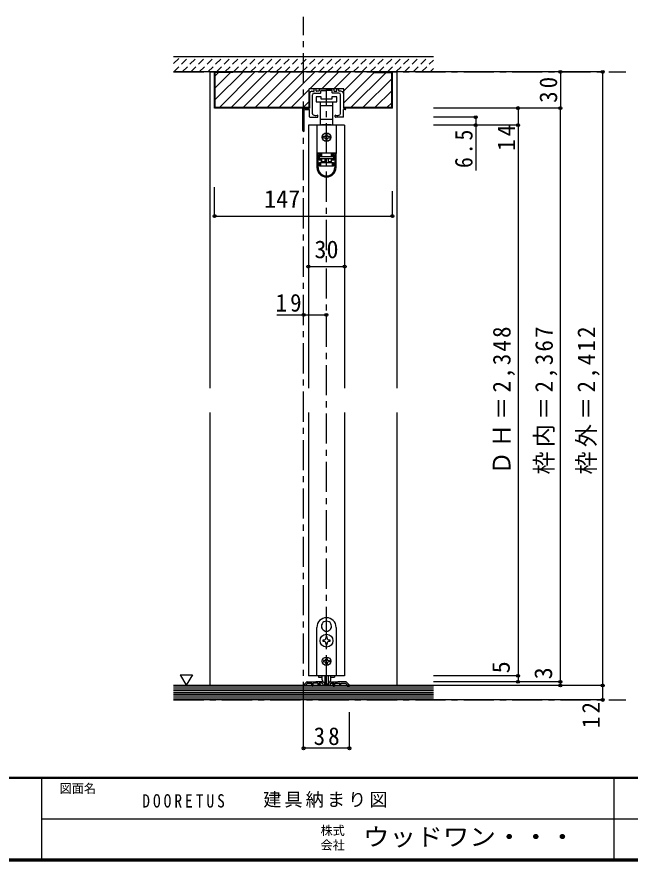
# Model space of a CAD drawing. Units: millimetres at full size, sheet at 1:5; details may follow other scales. Extents: x -973 to 977, y -718 to 696.
# Drawn here: x -19 to 488, y -701 to -2 of the extents above; entities that cross this region are included whole.
import ezdxf
from ezdxf.enums import TextEntityAlignment as Align

# ---------------------------------------------------------------- set-up
doc = ezdxf.new("R2010")
doc.units = ezdxf.units.MM
doc.header["$LTSCALE"] = 5
doc.header["$PDMODE"] = 32
doc.header["$PDSIZE"] = 2.5
doc.linetypes.add('CHAIN1', pattern=[8, 5, -1, 1, -1])
doc.linetypes.add('DASHED1', pattern=[1.8, 1.2, -0.6])
for name, color, linetype in [('0-1_通り芯', 4, 'CHAIN1'), ('0-3_仕上げ', 2, 'Continuous'), ('0-4_枠', 3, 'Continuous'), ('0-6_扉', 6, 'Continuous'), ('0-7_金物', 7, 'Continuous'), ('0-A_文字', 7, 'Continuous'), ('0-B_寸法', 7, 'Continuous'), ('0-C_ハッチ', 4, 'DASHED1'), ('F-0_補助線', 7, 'Continuous'), ('F-1_枠', 6, 'Continuous'), ('F-A_文字', 7, 'Continuous')]:
    doc.layers.add(name, color=color, linetype=linetype)
doc.styles.add('ＭＳ ゴシック', font='')
doc.styles.get('ＭＳ ゴシック').set_extended_font_data('MS Gothic')

# ---------------------------------------------------------------- blocks, each defined once
blk = doc.blocks.new('下荷重(戸車)')
at = {"layer": '0-7_金物'}
for p, q in [((8.5, 37.107), (4.5, 37.107)), ((-5.25, 30.107), (0, 30.107)), ((0, 30.107), (5.25, 30.107)), ((5.25, 30.107), (5.25, 33.107)), ((5.25, 18.507), (5.25, 30.107)), ((0, 18.507), (-5.25, 18.507)), ((-5.25, 18.507), (-5.25, 14.107)), ((-5.25, 14.107), (-4, 14.107)), ((-4, 14.107), (-4, 13.807)), ((4, 14.107), (-4, 14.107)), ((5.25, 18.507), (0, 18.507)), ((4, 14.107), (5.25, 14.107)), ((4, 13.807), (4, 14.107)), ((5.25, 14.107), (5.25, 18.507)), ((7.9, 13.807), (-7.9, 13.807)), ((-7.9, 13.807), (-7.9, -9.493)), ((7.9, 13.807), (7.9, -9.493)), ((-1.5, 4.307), (-2.5, 4.307)), ((-2.5, 3.307), (-1.5, 3.307)), ((-0.5, 6.307), (-0.5, 5.307)), ((-0.5, 2.307), (-0.5, 1.307)), ((0.5, 5.307), (0.5, 6.307)), ((0.5, 1.307), (0.5, 2.307)), ((2.5, 4.307), (1.5, 4.307)), ((1.5, 3.307), (2.5, 3.307)), ((7.9, -9.493), (-7.9, -9.493)), ((-7.9, -9.493), (-7.9, -9.593)), ((-6.9, -9.593), (-7.9, -9.593)), ((-7.9, -9.593), (-7.9, -21.293)), ((-4.2, -9.593), (-6.9, -9.593)), ((-6.9, -21.293), (-6.9, -9.593)), ((-6.1, -10.593), (-6.1, -15.293)), ((-6.1, -10.593), (-4.2, -10.593)), ((-5.9, -11.693), (-5.9, -12.193)), ((-4, -11.693), (-5.9, -11.693)), ((-5.9, -12.193), (5.9, -12.193)), ((-5.9, -14.193), (-5.9, -12.193)), ((-4.9, -9.593), (-4.9, -9.493)), ((-4.2, -9.593), (-4.2, -10.593)), ((-4, -11.693), (-4, -9.493)), ((4, -9.493), (4, -11.693)), ((5.9, -11.693), (4, -11.693)), ((6.9, -9.593), (4.2, -9.593)), ((4.2, -10.593), (4.2, -9.593)), ((4.2, -11.593), (4.2, -10.593)), ((4.2, -10.593), (6.1, -10.593)), ((6.1, -11.593), (4.2, -11.593)), ((4.9, -9.493), (4.9, -9.593)), ((5.9, -12.193), (5.9, -11.693)), ((5.9, -12.193), (5.9, -14.193)), ((6.1, -15.293), (6.1, -10.593)), ((6.9, -9.593), (6.9, -21.293)), ((7.9, -9.593), (6.9, -9.593)), ((7.9, -9.493), (7.9, -9.593)), ((7.9, -21.293), (7.9, -9.593)), ((-6.1, -14.293), (-4.2, -14.293)), ((-4.2, -15.293), (-6.1, -15.293)), ((5.9, -14.193), (-5.9, -14.193)), ((-5.9, -17.193), (-4.9, -17.193)), ((-4.9, -17.193), (4.9, -17.193)), ((-4.9, -17.193), (-4.9, -20.193)), ((4.9, -20.193), (-4.9, -20.193)), ((-4.2, -14.293), (-4.2, -15.293)), ((-4.2, -15.293), (-4.2, -17.193)), ((-4, -16.193), (-4, -14.193)), ((-1.5, -14.193), (-1.5, -17.193)), ((1.5, -14.193), (1.5, -17.193)), ((1.5, -16.193), (4, -16.193)), ((6.1, -15.293), (4.2, -15.293)), ((4.2, -17.193), (4.2, -15.293)), ((4.9, -17.193), (5.9, -17.193)), ((5.9, -17.193), (5.9, -20.193))]:
    blk.add_line(p, q, dxfattribs=at)
for points in [[(-8.5, 33.107), (0, 33.107), (8.5, 33.107), (8.5, 37.107)], [(4.5, 37.107), (4.5, 35.107), (-4.5, 35.107), (-4.5, 37.107), (-8.5, 37.107), (-8.5, 33.107)], [(-5.25, 33.107), (-5.25, 30.107), (-5.25, 18.507)], [(-4.2, -10.593), (-4.2, -11.593), (-6.1, -11.593)], [(-4.9, -20.193), (-5.9, -20.193), (-5.9, -17.193)], [(-4, -17.193), (-4, -16.193), (-1.5, -16.193)], [(4, -14.193), (4, -16.193), (4, -17.193)], [(4.2, -15.293), (4.2, -14.293), (6.1, -14.293)], [(5.9, -20.193), (4.9, -20.193), (4.9, -17.193)]]:
    blk.add_lwpolyline(points, dxfattribs=at)
blk.add_circle((0, 3.807), 3.5, dxfattribs=at)
for centre, radius, start, end in [((-2.5, 3.807), 0.5, 90, 180), ((-2.5, 3.807), 0.5, 180, 270), ((-1.5, 5.307), 1, 270, 0), ((-1.5, 2.307), 1, 0, 90), ((0, 6.307), 0.5, 90, 180), ((0, 1.307), 0.5, 180, 270), ((0, 6.307), 0.5, 0, 90), ((0, 1.307), 0.5, 270, 0), ((1.5, 5.307), 1, 180, 270), ((1.5, 2.307), 1, 90, 180), ((2.5, 3.807), 0.5, 0, 90), ((2.5, 3.807), 0.5, 270, 0), ((0, -21.293), 7.9, 180, 0), ((0, -21.293), 6.9, 180, 0)]:
    blk.add_arc(centre, radius, start, end, dxfattribs=at)
blk = doc.blocks.new('03')
at = {"layer": '0-B_寸法'}
for p, q in [((-11.079, 7.476), (-9.529, 7.476)), ((-9.229, 7.776), (-9.229, 9.176)), ((-8.029, 9.476), (-8.929, 9.476)), ((-7.729, 7.776), (-7.729, 9.176)), ((-5.529, 7.476), (-7.429, 7.476)), ((-5.229, 9.176), (-5.229, 7.776)), ((-4.929, 9.476), (6.771, 9.476)), ((-3.729, 6.276), (-3.729, 7.676)), ((-3.429, 7.976), (0.621, 7.976)), ((0.921, 8.276), (0.621, 7.976)), ((0.921, 8.276), (1.221, 7.976)), ((5.271, 7.976), (1.221, 7.976)), ((5.571, 6.276), (5.571, 7.676)), ((7.071, 9.176), (7.071, 7.776)), ((7.371, 7.476), (9.271, 7.476)), ((9.571, 7.776), (9.571, 9.176)), ((9.871, 9.476), (10.771, 9.476)), ((11.071, 7.776), (11.071, 9.176)), ((12.921, 7.476), (11.371, 7.476)), ((-13.079, 5.476), (-13.079, -6.524)), ((-10.679, -11.096), (-10.679, 4.476)), ((-9.229, 5.976), (-4.029, 5.976)), ((11.071, 5.976), (5.871, 5.976)), ((12.521, -11.096), (12.521, 4.476)), ((14.921, 5.476), (14.921, -6.524)), ((-18.179, -6.524), (-13.079, -6.524)), ((16.321, -6.524), (14.921, -6.524)), ((-18.679, -25.124), (-18.679, -7.024)), ((-17.479, -25.124), (-17.479, -8.224)), ((-16.979, -7.724), (-13.079, -7.724)), ((-13.079, -13.724), (-13.079, -7.724)), ((-6.229, -13.724), (-6.229, -12.649)), ((8.071, -13.724), (8.071, -12.649)), ((16.321, -7.724), (14.921, -7.724)), ((14.921, -13.724), (14.921, -7.724)), ((-12.779, -14.024), (-6.529, -14.024)), ((14.621, -14.024), (8.371, -14.024))]:
    blk.add_line(p, q, dxfattribs=at)
for centre, radius, start, end in [((-11.079, 5.476), 2, 90, 180), ((-9.529, 7.776), 0.3, 270, 0), ((-8.929, 9.176), 0.3, 90, 180), ((-8.029, 9.176), 0.3, 0, 90), ((-7.429, 7.776), 0.3, 180, 270), ((-5.529, 7.776), 0.3, 270, 0), ((-4.929, 9.176), 0.3, 90, 180), ((-3.429, 7.676), 0.3, 90, 180), ((5.271, 7.676), 0.3, 0, 90), ((6.771, 9.176), 0.3, 0, 90), ((7.371, 7.776), 0.3, 180, 270), ((9.271, 7.776), 0.3, 270, 0), ((9.871, 9.176), 0.3, 90, 180), ((10.771, 9.176), 0.3, 0, 90), ((11.371, 7.776), 0.3, 180, 270), ((12.921, 5.476), 2, 0, 90), ((-9.229, 4.476), 1.5, 90, 180), ((-4.029, 6.276), 0.3, 270, 0), ((5.871, 6.276), 0.3, 180, 270), ((11.071, 4.476), 1.5, 0, 90), ((-18.179, -7.024), 0.5, 90, 180), ((16.321, -7.124), 0.6, 0, 90), ((-16.979, -8.224), 0.5, 90, 180), ((-12.779, -13.724), 0.3, 180, 270), ((-9.679, -11.096), 1, 180, 243.25632), ((-7.879, -7.524), 5, 243.25632, 284.75682), ((-6.529, -12.649), 0.3, 0, 104.75682), ((-6.529, -13.724), 0.3, 270, 0), ((8.371, -12.649), 0.3, 75.24318, 180), ((8.371, -13.724), 0.3, 180, 270), ((9.721, -7.524), 5, 255.24318, 296.74368), ((11.521, -11.096), 1, 296.74368, 0), ((14.621, -13.724), 0.3, 270, 0), ((16.321, -7.124), 0.6, 270, 0), ((-18.079, -25.124), 0.6, 180, 0)]:
    blk.add_arc(centre, radius, start, end, dxfattribs=at)

msp = doc.modelspace()

# ---------------------------------------------------------------- linework, layer by layer
at = {"layer": '0-1_通り芯'}
for p, q in [((218.336, -577.5), (218.336, -2.5)), ((110.836, -48), (484.836, -48)), ((237.336, -555.5), (237.336, -62)), ((110.836, -567.5), (484.836, -567.5))]:
    msp.add_line(p, q, dxfattribs=at)
at = {"layer": '0-3_仕上げ'}
for p, q in [((325.836, -555.5), (110.836, -555.5)), ((325.836, -567.5), (110.836, -567.5))]:
    msp.add_line(p, q, dxfattribs=at)
at = {"layer": '0-3_仕上げ', "color": 7}
for p, q in [((325.836, -557), (110.836, -557)), ((325.836, -558.5), (110.836, -558.5)), ((325.836, -560), (110.836, -560)), ((325.836, -561.5), (110.836, -561.5)), ((325.836, -563), (110.836, -563)), ((325.836, -564.5), (110.836, -564.5)), ((325.836, -566), (110.836, -566))]:
    msp.add_line(p, q, dxfattribs=at)
at = {"layer": '0-4_枠', "color": 4}
for p, q in [((140.836, -48), (144.836, -48)), ((140.836, -48), (140.836, -309.75)), ((295.836, -48), (291.836, -48)), ((295.836, -309.75), (295.836, -48)), ((140.836, -329.75), (140.836, -555.5)), ((295.836, -555.5), (295.836, -329.75))]:
    msp.add_line(p, q, dxfattribs=at)
at = {"layer": '0-4_枠'}
for p, q in [((144.836, -78), (144.836, -48)), ((291.836, -48), (144.836, -48)), ((145.336, -77.5), (145.336, -48.5)), ((159.836, -48.5), (145.336, -48.5)), ((159.836, -48), (159.836, -48.5)), ((276.836, -48.5), (276.836, -48)), ((276.836, -48.5), (291.336, -48.5)), ((291.336, -77.5), (291.336, -48.5)), ((291.836, -78), (291.836, -48)), ((222.936, -78), (222.936, -62)), ((251.736, -62), (222.936, -62)), ((251.736, -78), (251.736, -62)), ((222.936, -78), (144.836, -78)), ((222.936, -77.5), (145.336, -77.5)), ((291.336, -77.5), (251.736, -77.5)), ((291.836, -78), (251.736, -78)), ((220.761, -552.793), (218.395, -555.159)), ((220.136, -555.5), (218.536, -555.5)), ((220.336, -554.914), (221.55, -553.7)), ((220.336, -555.3), (220.336, -554.914)), ((221.468, -552.5), (228.036, -552.5)), ((221.55, -553.7), (225.336, -553.7)), ((225.336, -555.2), (225.336, -553.7)), ((225.636, -555.5), (226.036, -555.5)), ((226.336, -555.2), (226.336, -553.7)), ((234.108, -552.5), (228.636, -552.5)), ((231.936, -555.5), (230.636, -555.5)), ((233.736, -553.7), (231.336, -553.7)), ((231.336, -553.7), (231.336, -554.7)), ((231.936, -554.7), (231.336, -554.7)), ((234.236, -554.2), (234.236, -555.2)), ((234.261, -552.524), (235.39, -552.888)), ((240.136, -555.5), (234.536, -555.5)), ((235.736, -553.364), (235.736, -554.4)), ((236.036, -554.7), (238.636, -554.7)), ((238.936, -553.364), (238.936, -554.4)), ((240.411, -552.524), (239.283, -552.888)), ((240.436, -554.2), (240.436, -555.2)), ((240.565, -552.5), (246.036, -552.5)), ((240.936, -553.7), (243.336, -553.7)), ((242.736, -554.7), (243.336, -554.7)), ((242.736, -555.5), (244.036, -555.5)), ((243.336, -553.7), (243.336, -554.7)), ((244.336, -555.2), (244.336, -553.7)), ((244.336, -553.7), (248.336, -553.7)), ((253.205, -552.5), (246.636, -552.5)), ((248.336, -555.2), (248.336, -553.7)), ((249.036, -555.5), (248.636, -555.5)), ((249.336, -553.7), (253.122, -553.7)), ((249.336, -555.2), (249.336, -553.7)), ((254.336, -554.914), (253.122, -553.7)), ((253.912, -552.793), (256.278, -555.159)), ((254.336, -555.3), (254.336, -554.914)), ((254.536, -555.5), (256.136, -555.5))]:
    msp.add_line(p, q, dxfattribs=at)
for points in [[(230.336, -555.2), (230.336, -553.7), (226.336, -553.7)], [(228.036, -552.5), (228.336, -552.8), (228.636, -552.5)], [(246.636, -552.5), (246.336, -552.8), (246.036, -552.5)]]:
    msp.add_lwpolyline(points, dxfattribs=at)
for centre, radius, start, end in [((218.536, -555.3), 0.2, 135, 270), ((220.136, -555.3), 0.2, 270, 0), ((221.468, -553.5), 1, 90, 135), ((225.636, -555.2), 0.3, 180, 270), ((226.036, -555.2), 0.3, 270, 0), ((230.636, -555.2), 0.3, 180, 270), ((231.936, -555.1), 0.4, 0, 90), ((231.936, -555.1), 0.4, 270, 0), ((233.736, -554.2), 0.5, 0, 90), ((234.108, -553), 0.5, 72.1213, 90), ((234.536, -555.2), 0.3, 180, 270), ((235.236, -553.364), 0.5, 0, 72.1213), ((236.036, -554.4), 0.3, 180, 270), ((238.636, -554.4), 0.3, 270, 0), ((239.436, -553.364), 0.5, 107.8787, 180), ((240.136, -555.2), 0.3, 270, 0), ((240.565, -553), 0.5, 90, 107.8787), ((240.936, -554.2), 0.5, 90, 180), ((242.736, -555.1), 0.4, 90, 180), ((242.736, -555.1), 0.4, 180, 270), ((244.036, -555.2), 0.3, 270, 0), ((248.636, -555.2), 0.3, 180, 270), ((249.036, -555.2), 0.3, 270, 0), ((253.205, -553.5), 1, 45, 90), ((254.536, -555.3), 0.2, 180, 270), ((256.136, -555.3), 0.2, 270, 45)]:
    msp.add_arc(centre, radius, start, end, dxfattribs=at)
at = {"layer": '0-6_扉'}
for p, q in [((252.336, -92), (222.336, -92)), ((222.336, -92), (222.336, -309.75)), ((252.336, -92), (252.336, -309.75)), ((222.336, -329.75), (222.336, -547.5)), ((252.336, -329.75), (252.336, -547.5)), ((252.336, -547.5), (222.336, -547.5))]:
    msp.add_line(p, q, dxfattribs=at)
at = {"layer": '0-7_金物', "color": 4, "linetype": 'DASHED1'}
for p, q in [((110.836, -41.037), (116.374, -35.5)), ((110.945, -48), (123.445, -35.5)), ((118.016, -48), (130.516, -35.5)), ((125.087, -48), (137.587, -35.5)), ((132.158, -48), (144.658, -35.5)), ((139.229, -48), (151.729, -35.5)), ((146.3, -48), (158.8, -35.5)), ((153.371, -48), (165.871, -35.5)), ((160.442, -48), (172.942, -35.5)), ((167.513, -48), (180.013, -35.5)), ((174.584, -48), (187.084, -35.5)), ((181.655, -48), (194.155, -35.5)), ((188.726, -48), (201.226, -35.5)), ((195.797, -48), (208.297, -35.5)), ((202.869, -48), (215.369, -35.5)), ((209.94, -48), (222.44, -35.5)), ((217.011, -48), (229.511, -35.5)), ((224.082, -48), (236.582, -35.5)), ((231.153, -48), (243.653, -35.5)), ((238.224, -48), (250.724, -35.5)), ((245.295, -48), (257.795, -35.5)), ((252.366, -48), (264.866, -35.5)), ((259.437, -48), (271.937, -35.5)), ((266.508, -48), (279.008, -35.5)), ((273.579, -48), (286.079, -35.5)), ((280.65, -48), (293.15, -35.5)), ((287.721, -48), (300.221, -35.5)), ((294.792, -48), (307.292, -35.5)), ((301.863, -48), (314.363, -35.5)), ((308.935, -48), (321.435, -35.5)), ((316.006, -48), (325.836, -38.169)), ((323.077, -48), (325.836, -45.24))]:
    msp.add_line(p, q, dxfattribs=at)
at = {"layer": '0-7_金物', "color": 2}
for p, q in [((325.836, -35.5), (110.836, -35.5)), ((325.836, -48), (110.836, -48))]:
    msp.add_line(p, q, dxfattribs=at)
at = {"layer": '0-7_金物', "color": 4, "linetype": 'CHAIN1'}
msp.add_line((110.836, -48), (325.836, -48), dxfattribs=at)
at = {"layer": '0-7_金物'}
for p, q in [((237.237, -502.351), (237.336, -502.45)), ((237.435, -502.351), (237.336, -502.45)), ((229.336, -547.5), (229.336, -507.5)), ((233.694, -508.489), (233.829, -508.525)), ((233.793, -508.66), (233.829, -508.525)), ((240.979, -508.489), (240.844, -508.525)), ((240.88, -508.66), (240.844, -508.525)), ((245.336, -507.5), (245.336, -547.5)), ((236.836, -515.35), (236.836, -516.3)), ((237.836, -515.35), (236.836, -515.35)), ((237.836, -516.3), (237.836, -515.35)), ((235.136, -518), (234.186, -518)), ((234.186, -518), (234.186, -519)), ((234.186, -519), (235.136, -519)), ((237.836, -521.65), (237.836, -520.7)), ((240.486, -518), (239.536, -518)), ((239.536, -519), (240.486, -519)), ((240.486, -519), (240.486, -518)), ((235.536, -535), (234.936, -535)), ((234.936, -535), (234.936, -536)), ((234.936, -536), (235.536, -536)), ((236.836, -533.1), (237.836, -533.1)), ((236.836, -533.1), (236.836, -533.7)), ((236.836, -537.3), (236.836, -537.9)), ((237.836, -533.1), (237.836, -533.7)), ((237.836, -537.3), (237.836, -537.9)), ((239.136, -535), (239.736, -535)), ((237.836, -537.9), (236.836, -537.9)), ((245.336, -547.5), (229.336, -547.5)), ((230.736, -547.5), (230.736, -548.7)), ((230.736, -548.7), (233.869, -548.7)), ((233.836, -550.921), (233.836, -547.5)), ((235.836, -547.5), (235.836, -554.121)), ((238.836, -547.5), (238.836, -554.112)), ((240.804, -548.7), (243.936, -548.7)), ((240.836, -550.921), (240.836, -547.5)), ((243.936, -547.5), (243.936, -548.7)), ((238.536, -554.421), (236.136, -554.421))]:
    msp.add_line(p, q, dxfattribs=at)
for points in [[(236.836, -520.7), (236.836, -521.65), (237.836, -521.65)], [(239.736, -535), (239.736, -536), (239.136, -536)]]:
    msp.add_lwpolyline(points, dxfattribs=at)
for centre, radius in [((237.336, -518.5), 5.35), ((237.336, -535.5), 3.5)]:
    msp.add_circle(centre, radius, dxfattribs=at)
for centre, radius, start, end in [((237.336, -507.5), 8, 0, 180), ((237.336, -506.5), 4.15, 91.3645, 208.6355), ((237.336, -506.5), 4.15, 331.3645, 88.6355), ((237.336, -506.5), 4.15, 211.3645, 328.6355), ((235.136, -516.3), 1.7, 270, 0), ((239.536, -516.3), 1.7, 180, 270), ((235.136, -520.7), 1.7, 0, 90), ((239.536, -520.7), 1.7, 90, 180), ((235.536, -533.7), 1.3, 270, 0), ((235.536, -537.3), 1.3, 0, 90), ((239.136, -533.7), 1.3, 180, 270), ((239.136, -537.3), 1.3, 90, 180), ((235.836, -550.921), 2, 180, 264.78409), ((238.836, -550.921), 2, 275.21591, 0), ((235.636, -553.112), 0.2, 0, 84.78409), ((236.136, -554.121), 0.3, 180, 270), ((238.536, -554.121), 0.3, 270, 0), ((239.036, -553.112), 0.2, 95.21591, 180)]:
    msp.add_arc(centre, radius, start, end, dxfattribs=at)
at = {"layer": '0-A_文字'}
msp.add_line((116.401, -546.686), (121.401, -555.347), dxfattribs=at)
msp.add_lwpolyline([(116.401, -546.686), (126.401, -546.686), (121.401, -555.347)], dxfattribs=at)
at = {"layer": '0-B_寸法', "color": 4}
for p, q in [((465.836, -48), (325.836, -48)), ((430.836, -48), (430.836, -78)), ((465.836, -555.5), (465.836, -48)), ((430.836, -78), (325.836, -78)), ((395.836, -78), (395.836, -92)), ((430.836, -552.5), (430.836, -78)), ((360.836, -85.5), (325.836, -85.5)), ((360.836, -85.5), (360.836, -129.456)), ((395.836, -92), (325.836, -92)), ((395.836, -92), (395.836, -547.5)), ((144.836, -167.304), (144.836, -143.246)), ((291.836, -167.304), (291.836, -146.746)), ((144.836, -167.304), (291.836, -167.304)), ((222.336, -209), (252.336, -209)), ((196.336, -249), (237.336, -249)), ((395.836, -547.5), (325.836, -547.5)), ((395.836, -547.5), (395.836, -552.5)), ((430.836, -552.5), (325.836, -552.5)), ((465.836, -555.5), (325.836, -555.5)), ((430.836, -555.5), (430.836, -552.5)), ((465.836, -567.5), (465.836, -555.5)), ((465.836, -567.5), (325.836, -567.5)), ((218.336, -607.5), (218.336, -577.5)), ((256.336, -607.5), (256.336, -577.5)), ((256.336, -607.5), (218.336, -607.5))]:
    msp.add_line(p, q, dxfattribs=at)
at = {"layer": '0-B_寸法'}
for p in [(430.836, -48), (465.836, -48), (395.836, -78), (430.836, -78), (360.836, -85.5), (360.836, -92), (395.836, -92), (144.836, -167.304), (291.836, -167.304), (222.336, -209), (252.336, -209), (218.336, -249), (237.336, -249), (395.836, -547.5), (395.836, -552.5), (430.836, -552.5), (430.836, -555.5), (465.836, -555.5), (465.836, -567.5), (218.336, -607.5), (256.336, -607.5)]:
    msp.add_point(p, dxfattribs=at)
at = {"layer": '0-C_ハッチ', "linetype": 'Continuous'}
for p, q in [((145.336, -70.972), (168.308, -48)), ((145.336, -51.173), (148.009, -48.5)), ((145.336, -61.073), (157.909, -48.5)), ((148.708, -77.5), (178.208, -48)), ((158.607, -77.5), (188.107, -48)), ((168.507, -77.5), (198.007, -48)), ((207.906, -48), (178.406, -77.5)), ((188.306, -77.5), (217.806, -48)), ((198.205, -77.5), (227.705, -48)), ((223.605, -62), (237.605, -48)), ((233.504, -62), (247.504, -48)), ((243.404, -62), (257.404, -48)), ((251.736, -63.567), (267.303, -48)), ((251.736, -73.467), (276.836, -48.367)), ((286.602, -48.5), (257.602, -77.5)), ((267.502, -77.5), (291.336, -53.666)), ((208.105, -77.5), (222.936, -62.669)), ((277.401, -77.5), (291.336, -63.565)), ((218.004, -77.5), (222.936, -72.568)), ((287.301, -77.5), (291.336, -73.465))]:
    msp.add_line(p, q, dxfattribs=at)
at = {"layer": 'F-1_枠'}
for p, q in [((976.653, -631.667), (-973.347, -631.667)), ((976.653, -632.5), (-973.347, -632.5)), ((1.653, -632.5), (1.653, -699.167)), ((474.986, -632.5), (474.986, -699.167)), ((1.653, -665.833), (974.986, -665.834)), ((976.653, -699.167), (-973.347, -699.167)), ((976.653, -700), (-973.347, -700)), ((976.653, -700.833), (-973.347, -700.833))]:
    msp.add_line(p, q, dxfattribs=at)

# ---------------------------------------------------------------- block references
at = {"layer": '0-7_金物'}
for name, p in [('03', (236.415, -71.476)), ('下荷重(戸車)', (237.336, -105.807))]:
    msp.add_blockref(name, p, dxfattribs=at)

# ---------------------------------------------------------------- texts
at = {"layer": '0-B_寸法', "style": 'ＭＳ ゴシック'}
for s, p in [('147', (185.704, -164.804)), ('30', (227.336, -206.5))]:
    msp.add_text(s, height=14.66, dxfattribs=at).set_placement(p, align=Align.BOTTOM_LEFT)
for s, p in [('5', (393.336, -545.5)), ('3', (428.336, -550.5))]:
    msp.add_text(s, height=14.66, rotation=90, dxfattribs=at).set_placement(p, align=Align.BOTTOM_LEFT)
at = {"layer": '0-B_寸法', "char_height": 14.66, "attachment_point": 7, "rotation": 90, "style": 'ＭＳ ゴシック'}
for s, insert in [('\\T1.27;\\W0.95;30', (428.336, -73.625)), ('\\T1.27;\\W0.9;6.5', (358.336, -127.54)), ('\\T1.27;\\W0.95;14', (393.336, -113.25)), ('\\T1.19;\\W0.95;ＤＨ＝2,348', (393.336, -381)), ('\\T1.19;\\W0.95;枠内＝2,367', (428.336, -381)), ('\\T1.19;\\W0.95;枠外＝2,412', (463.336, -381)), ('\\T1.27;\\W0.95;12', (463.336, -590.75))]:
    msp.add_mtext(s, dxfattribs=dict(at, insert=insert))
at = {"layer": '0-B_寸法', "char_height": 14.66, "attachment_point": 7, "style": 'ＭＳ ゴシック'}
for s, insert in [('\\T1.27;\\W0.95;19', (195.211, -246.5)), ('\\T1.27;\\W0.95;38', (226.711, -605))]:
    msp.add_mtext(s, dxfattribs=dict(at, insert=insert))
at = {"layer": 'F-0_補助線', "char_height": 11, "attachment_point": 7, "style": 'ＭＳ ゴシック'}
for s, insert in [('\\T1.39;\\W0.85;DOORETUS', (84.986, -656.667)), ('\\T1.17;建具納まり図', (184.986, -656.667))]:
    msp.add_mtext(s, dxfattribs=dict(at, insert=insert))
at = {"layer": 'F-A_文字', "style": 'ＭＳ ゴシック'}
for s, p in [('図面名', (16.653, -646.667)), ('株式', (232.486, -681.5)), ('会社', (232.486, -693.5))]:
    msp.add_text(s, height=7.331, dxfattribs=at).set_placement(p, align=Align.BOTTOM_LEFT)
at = {"layer": 'F-A_文字', "style": 'ＭＳ ゴシック', "width": 1.1}
msp.add_text('ウッドワン・・・', height=14.66, dxfattribs=at).set_placement((267.486, -692.5), align=Align.BOTTOM_LEFT)

doc.saveas('drawing.dxf')
